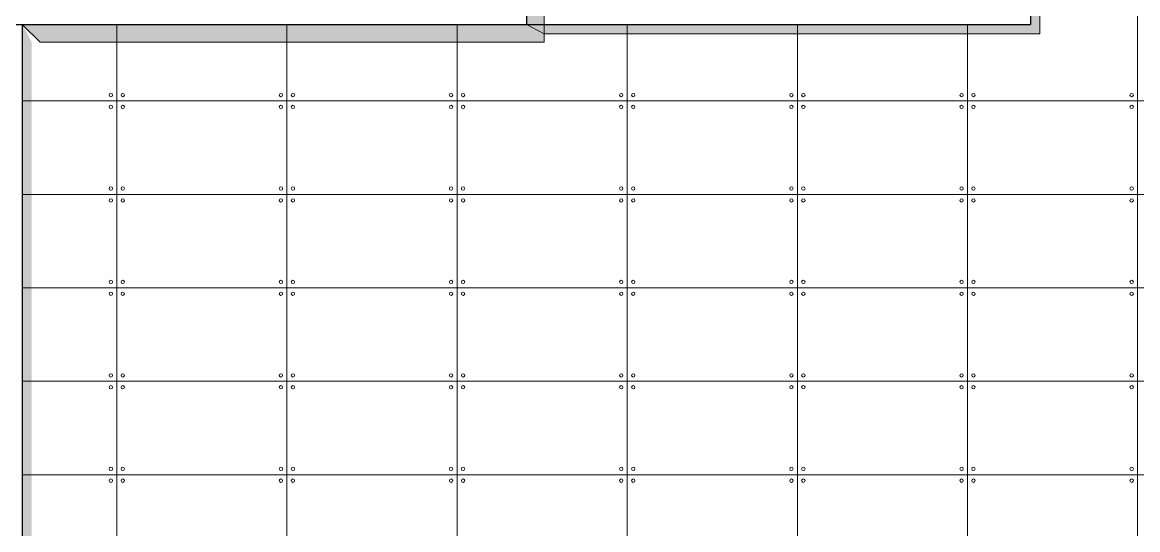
# Model space of a CAD drawing. Header units: millimetres. Extents: x 1564 to 2013, y 216 to 285.
# Drawn here: x 1663.26 to 1676.53, y 232.28 to 238.33 of the extents above; entities that cross this region are included whole.
import ezdxf

# ---------------------------------------------------------------- set-up
doc = ezdxf.new("R2010")
doc.units = ezdxf.units.MM
doc.header["$LTSCALE"] = 10
for name, color, linetype, lineweight in [('CINZA', 252, 'Continuous', 13), ('cinza 03', 252, 'Continuous', 13), ('PN-03', 180, 'Continuous', 30)]:
    doc.layers.add(name, color=color, linetype=linetype, lineweight=lineweight)

msp = doc.modelspace()

# ---------------------------------------------------------------- hatches: boundary and pattern name
at = {"layer": 'cinza 03'}
for points in [[(1669.467, 244.388), (1669.255, 244.6), (1669.255, 238.3), (1663.255, 238.3), (1663.467, 238.088), (1669.467, 238.088)], [(1675.367, 238.188), (1675.367, 244.388), (1675.255, 244.6), (1675.255, 238.3), (1669.255, 238.3), (1669.467, 238.188)], [(1663.367, 231.888), (1663.367, 238.088), (1663.255, 238.3), (1663.255, 232), (1657.255, 232), (1657.467, 231.888)]]:
    msp.add_hatch(color=256, dxfattribs=at).paths.add_polyline_path(points)

# ---------------------------------------------------------------- linework, layer by layer
at = {"layer": 'CINZA'}
for p, q in [((1676.53, 250.9), (1676.53, 225.15)), ((1664.38, 238.3), (1664.38, 225.15)), ((1666.405, 238.3), (1666.405, 225.15)), ((1668.43, 238.3), (1668.43, 225.15)), ((1670.455, 238.3), (1670.455, 225.15)), ((1672.48, 238.3), (1672.48, 225.15)), ((1674.505, 238.3), (1674.505, 225.15)), ((1663.255, 237.388), (1680.63, 237.388)), ((1663.255, 236.275), (1680.63, 236.275)), ((1663.255, 235.163), (1680.63, 235.163)), ((1663.255, 234.05), (1680.63, 234.05)), ((1663.255, 232.938), (1680.63, 232.938))]:
    msp.add_line(p, q, dxfattribs=at)
for centre in [(1664.309, 237.458), (1664.451, 237.458), (1666.334, 237.458), (1666.476, 237.458), (1668.359, 237.458), (1668.501, 237.458), (1670.384, 237.458), (1670.526, 237.458), (1672.409, 237.458), (1672.551, 237.458), (1674.434, 237.458), (1674.576, 237.458), (1676.459, 237.458), (1664.309, 237.317), (1664.451, 237.317), (1666.334, 237.317), (1666.476, 237.317), (1668.359, 237.317), (1668.501, 237.317), (1670.384, 237.317), (1670.526, 237.317), (1672.409, 237.317), (1672.551, 237.317), (1674.434, 237.317), (1674.576, 237.317), (1676.459, 237.317), (1664.309, 236.346), (1664.451, 236.346), (1666.334, 236.346), (1666.476, 236.346), (1668.359, 236.346), (1668.501, 236.346), (1670.384, 236.346), (1670.526, 236.346), (1672.409, 236.346), (1672.551, 236.346), (1674.434, 236.346), (1674.576, 236.346), (1676.459, 236.346), (1664.309, 236.204), (1664.451, 236.204), (1666.334, 236.204), (1666.476, 236.204), (1668.359, 236.204), (1668.501, 236.204), (1670.384, 236.204), (1670.526, 236.204), (1672.409, 236.204), (1672.551, 236.204), (1674.434, 236.204), (1674.576, 236.204), (1676.459, 236.204), (1664.309, 235.233), (1664.451, 235.233), (1666.334, 235.233), (1666.476, 235.233), (1668.359, 235.233), (1668.501, 235.233), (1670.384, 235.233), (1670.526, 235.233), (1672.409, 235.233), (1672.551, 235.233), (1674.434, 235.233), (1674.576, 235.233), (1676.459, 235.233), (1664.309, 235.092), (1664.451, 235.092), (1666.334, 235.092), (1666.476, 235.092), (1668.359, 235.092), (1668.501, 235.092), (1670.384, 235.092), (1670.526, 235.092), (1672.409, 235.092), (1672.551, 235.092), (1674.434, 235.092), (1674.576, 235.092), (1676.459, 235.092), (1664.309, 234.121), (1664.451, 234.121), (1666.334, 234.121), (1666.476, 234.121), (1668.359, 234.121), (1668.501, 234.121), (1670.384, 234.121), (1670.526, 234.121), (1672.409, 234.121), (1672.551, 234.121), (1674.434, 234.121), (1674.576, 234.121), (1676.459, 234.121), (1664.309, 233.979), (1664.451, 233.979), (1666.334, 233.979), (1666.476, 233.979), (1668.359, 233.979), (1668.501, 233.979), (1670.384, 233.979), (1670.526, 233.979), (1672.409, 233.979), (1672.551, 233.979), (1674.434, 233.979), (1674.576, 233.979), (1676.459, 233.979), (1664.309, 233.008), (1664.451, 233.008), (1666.334, 233.008), (1666.476, 233.008), (1668.359, 233.008), (1668.501, 233.008), (1670.384, 233.008), (1670.526, 233.008), (1672.409, 233.008), (1672.551, 233.008), (1674.434, 233.008), (1674.576, 233.008), (1676.459, 233.008), (1664.309, 232.867), (1664.451, 232.867), (1666.334, 232.867), (1666.476, 232.867), (1668.359, 232.867), (1668.501, 232.867), (1670.384, 232.867), (1670.526, 232.867), (1672.409, 232.867), (1672.551, 232.867), (1674.434, 232.867), (1674.576, 232.867), (1676.459, 232.867)]:
    msp.add_circle(centre, 0.02, dxfattribs=at)
at = {"layer": 'cinza 03'}
for points in [[(1663.255, 238.3), (1663.467, 238.088), (1669.467, 238.088), (1669.467, 244.388), (1669.255, 244.6), (1669.255, 238.3)], [(1669.255, 238.3), (1669.467, 238.188), (1675.367, 238.188), (1675.367, 244.388), (1675.255, 244.6), (1675.255, 238.3)]]:
    msp.add_lwpolyline(points, close=True, dxfattribs=at)
at = {"layer": 'PN-03'}
for p, q in [((1669.255, 244.6), (1669.255, 238.3)), ((1669.255, 244.6), (1669.255, 238.3)), ((1675.255, 244.6), (1675.255, 238.3)), ((1657.255, 238.3), (1663.255, 238.3)), ((1663.255, 238.3), (1663.255, 232)), ((1663.255, 238.3), (1669.255, 238.3)), ((1669.255, 238.3), (1675.255, 238.3))]:
    msp.add_line(p, q, dxfattribs=at)

doc.saveas('drawing.dxf')
